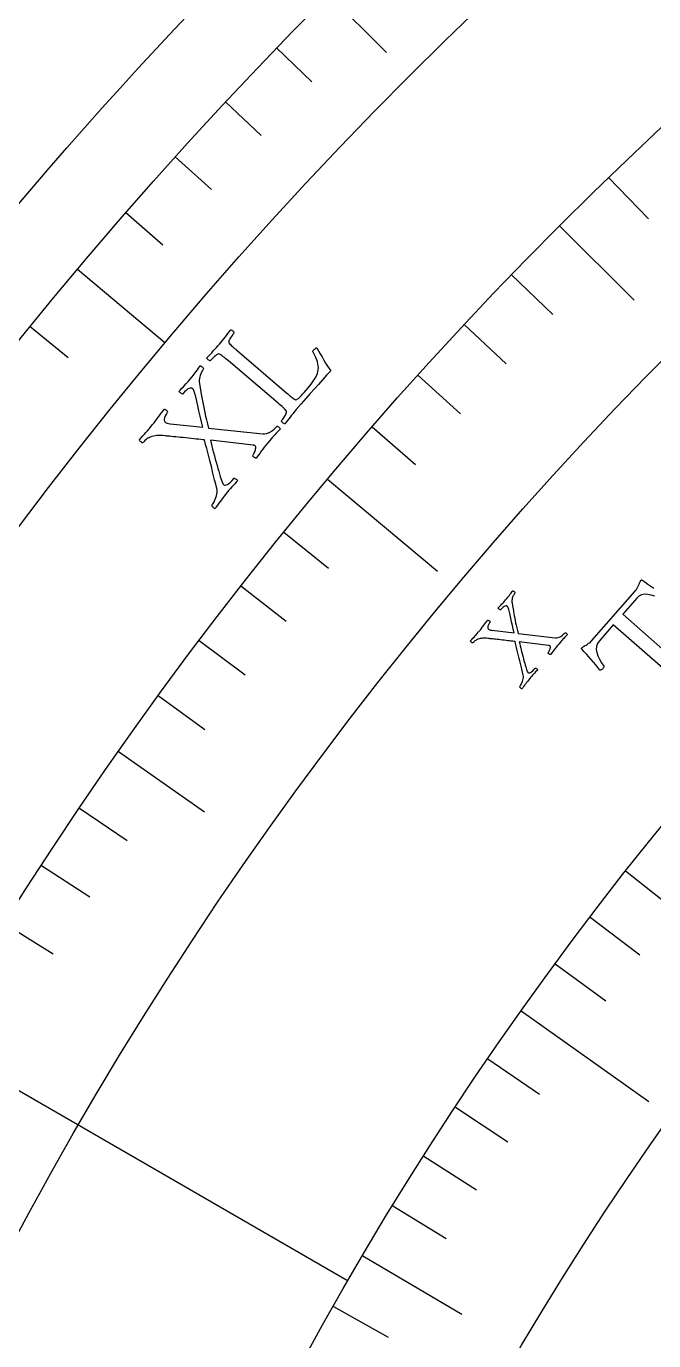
# Model space of a CAD drawing. Header units: millimetres. Extents: x -76 to 76, y -76 to 98.
# Drawn here: x -57.95 to -46.99, y 29.16 to 52.12 of the extents above; entities that cross this region are included whole.
import ezdxf

# ---------------------------------------------------------------- set-up
doc = ezdxf.new("R2010")
doc.units = ezdxf.units.MM
for name, color, linetype in [('CUT_OUTER', 1, 'Continuous'), ('ENGRAVE', 7, 'Continuous'), ('ENGRAVE_FINE', 8, 'Continuous'), ('TEXT', 5, 'Continuous')]:
    doc.layers.add(name, color=color, linetype=linetype)

msp = doc.modelspace()

# ---------------------------------------------------------------- linework, layer by layer
at = {"layer": 'CUT_OUTER'}
msp.add_lwpolyline([(-58.1527, 48.9312), (-57.8514, 49.2871), (-57.5479, 49.6411), (-57.2422, 49.9933), (-56.9344, 50.3436), (-56.6244, 50.692), (-56.3123, 51.0385), (-55.9981, 51.383), (-55.6817, 51.7257), (-55.3633, 52.0664), (-55.0428, 52.4051)], dxfattribs=at)
at = {"layer": 'ENGRAVE'}
for points in [[(-52.6653, 52.6653), (-51.6577, 51.6577)], [(-48.6348, 48.6348), (-47.3343, 47.3343)], [(-57.055, 47.8748), (-55.5267, 46.5925)], [(-52.6885, 44.2109), (-50.7673, 42.5988)], [(-56.3413, 39.4506), (-54.8347, 38.3957)], [(-49.3061, 34.9211), (-47.0734, 33.3398)], [(-59.5652, 34.39), (-52.3253, 30.21)], [(-52.0716, 30.6451), (-50.3424, 29.6275)]]:
    msp.add_lwpolyline(points, dxfattribs=at)
for radius in [74.48, 74.48, 72.485, 68.78, 68.78, 65.854, 60.42, 60.42, 57.228, 51.3, 51.3]:
    msp.add_circle((0, 0), radius, dxfattribs=at)
at = {"layer": 'ENGRAVE_FINE'}
for points in [[(-53.5764, 51.7382), (-52.9614, 51.1442)], [(-54.4712, 50.7952), (-53.8459, 50.2121)], [(-55.3494, 49.8368), (-54.714, 49.2647)], [(-47.7786, 49.4762), (-47.0817, 48.7545)], [(-56.2108, 48.8633), (-55.5655, 48.3023)], [(-49.4762, 47.7786), (-48.7545, 47.0817)], [(-57.8818, 46.8718), (-57.2174, 46.3337)], [(-50.3025, 46.9078), (-49.5688, 46.2237)], [(-51.1135, 46.0228), (-50.368, 45.3515)], [(-51.9089, 45.1237), (-51.1518, 44.4656)], [(-53.4521, 43.2847), (-52.6725, 42.6533)], [(-54.1994, 42.3452), (-53.4088, 41.7276)], [(-54.9302, 41.3928), (-54.129, 40.7891)], [(-55.6442, 40.4279), (-54.8326, 39.8382)], [(-57.0212, 38.4613), (-56.1895, 37.9003)], [(-57.6838, 37.4603), (-56.8424, 36.9139)], [(-47.4807, 37.3652), (-46.6206, 36.6884)], [(-48.1026, 36.5612), (-47.2313, 35.8989)], [(-58.3287, 36.4478), (-57.478, 35.9162)], [(-48.7111, 35.7464), (-47.8288, 35.0989)], [(-49.8874, 34.0855), (-48.9838, 33.4681)], [(-50.4548, 33.2399), (-49.5409, 32.6379)], [(-51.008, 32.3845), (-50.0841, 31.7979)], [(-51.547, 31.5195), (-50.6134, 30.9486)], [(-52.5816, 29.7616), (-51.6292, 29.2225)]]:
    msp.add_lwpolyline(points, dxfattribs=at)
at = {"layer": 'TEXT'}
for points in [[(-53.397, 45.7097), (-53.3947, 45.7077), (-53.3918, 45.7052), (-53.3884, 45.7023), (-53.3845, 45.699), (-53.3744, 45.6903), (-53.3629, 45.6805), (-53.3499, 45.6694), (-53.3355, 45.657), (-53.3206, 45.6445), (-53.3061, 45.6328), (-53.2921, 45.6219), (-53.2785, 45.6118), (-53.2661, 45.6035), (-53.256, 45.5979), (-53.248, 45.5951), (-53.2422, 45.5951), (-53.2262, 45.6004), (-53.2107, 45.6081), (-53.1956, 45.6182), (-53.1809, 45.6307), (-53.1648, 45.6467), (-53.1454, 45.6672), (-53.1228, 45.6924), (-53.0968, 45.7222), (-52.9987, 45.8358), (-52.974, 45.8662), (-52.9496, 45.8994), (-52.9257, 45.9354), (-52.9023, 45.9744), (-52.8815, 46.0138), (-52.8656, 46.0515), (-52.8547, 46.0874), (-52.8487, 46.1215), (-52.8476, 46.1526), (-52.8496, 46.1853), (-52.8547, 46.2196), (-52.8629, 46.2555), (-52.8752, 46.2937), (-52.8923, 46.3345), (-52.9144, 46.3781), (-52.9413, 46.4244), (-52.9438, 46.4325), (-52.9425, 46.4418), (-52.9373, 46.4524), (-52.9284, 46.4641), (-52.9127, 46.4804), (-52.8981, 46.4923), (-52.8848, 46.4997), (-52.8725, 46.5027), (-52.8436, 46.4511), (-52.8139, 46.3978), (-52.7835, 46.3427), (-52.7523, 46.2859), (-52.7211, 46.2312), (-52.6907, 46.1823), (-52.661, 46.1394), (-52.632, 46.1024), (-52.703, 46.0217), (-52.7742, 45.9416), (-52.8456, 45.8622), (-52.9171, 45.7833), (-52.9907, 45.7018), (-53.068, 45.6146), (-53.1491, 45.5217), (-53.234, 45.423), (-53.2631, 45.3884), (-53.2902, 45.3554), (-53.3154, 45.3238), (-53.3386, 45.2937), (-53.3613, 45.2642), (-53.3847, 45.2345), (-53.409, 45.2046), (-53.4341, 45.1746), (-53.4421, 45.1752), (-53.4507, 45.1783), (-53.4599, 45.184), (-53.4696, 45.1921), (-53.4786, 45.2011), (-53.4855, 45.2095), (-53.4902, 45.2172), (-53.4928, 45.2242), (-53.4866, 45.2319), (-53.4786, 45.2426), (-53.4688, 45.2562), (-53.4572, 45.2727), (-53.4452, 45.2908), (-53.4341, 45.309), (-53.424, 45.3274), (-53.4149, 45.3459), (-53.4079, 45.3629), (-53.4041, 45.3766), (-53.4036, 45.3871), (-53.4063, 45.3942), (-53.4167, 45.4093), (-53.4296, 45.4251), (-53.4451, 45.4416), (-53.4632, 45.4587), (-53.4831, 45.4764), (-53.5039, 45.4946), (-53.5255, 45.5134), (-53.5481, 45.5327), (-54.4204, 46.2744), (-54.4431, 46.2936), (-54.4653, 46.3121), (-54.487, 46.33), (-54.5081, 46.3471), (-54.5284, 46.3626), (-54.5475, 46.3756), (-54.5654, 46.3859), (-54.5821, 46.3936), (-54.5904, 46.3957), (-54.601, 46.3936), (-54.6139, 46.3872), (-54.629, 46.3766), (-54.6452, 46.3635), (-54.6613, 46.3496), (-54.6774, 46.335), (-54.6935, 46.3197), (-54.7081, 46.3051), (-54.7202, 46.2929), (-54.7295, 46.283), (-54.7363, 46.2754), (-54.7437, 46.2768), (-54.7521, 46.2801), (-54.7615, 46.2855), (-54.7719, 46.2928), (-54.7816, 46.3011), (-54.7886, 46.3092), (-54.7931, 46.3172), (-54.795, 46.3251), (-54.7669, 46.356), (-54.7389, 46.3865), (-54.711, 46.4167), (-54.6831, 46.4464), (-54.6556, 46.476), (-54.6287, 46.5056), (-54.6024, 46.5353), (-54.5768, 46.5651), (-54.5508, 46.5959), (-54.5256, 46.6266), (-54.5011, 46.6572), (-54.4773, 46.6877), (-54.4535, 46.7185), (-54.4289, 46.7499), (-54.4037, 46.7817), (-54.3778, 46.8141), (-54.3697, 46.8135), (-54.3611, 46.8104), (-54.3519, 46.8047), (-54.3422, 46.7965), (-54.3334, 46.7873), (-54.3266, 46.7788), (-54.322, 46.7711), (-54.3195, 46.764), (-54.3259, 46.7561), (-54.3342, 46.7453), (-54.3444, 46.7315), (-54.3564, 46.7147), (-54.369, 46.6965), (-54.3807, 46.6785), (-54.3916, 46.6607), (-54.4016, 46.6431), (-54.4094, 46.6269), (-54.4138, 46.6131), (-54.4146, 46.6019), (-54.4119, 46.5931), (-54.4031, 46.5807), (-54.3922, 46.5676), (-54.3792, 46.5538), (-54.364, 46.5393), (-54.3473, 46.5242), (-54.3297, 46.5086), (-54.3113, 46.4924), (-54.2919, 46.4757), (-54.2888, 46.4731), (-54.2856, 46.4704), (-54.2825, 46.4677), (-54.2794, 46.465), (-54.2763, 46.4623), (-54.2731, 46.4597), (-54.27, 46.457), (-54.2669, 46.4543)], [(-55.7487, 45.1554), (-55.7179, 45.1938), (-55.6888, 45.2309), (-55.6613, 45.2667), (-55.6356, 45.3012), (-55.6108, 45.3348), (-55.586, 45.368), (-55.5613, 45.4008), (-55.5367, 45.4333), (-55.5298, 45.4308), (-55.5213, 45.4261), (-55.511, 45.4191), (-55.4991, 45.4098), (-55.4884, 45.4001), (-55.4818, 45.392), (-55.4792, 45.3854), (-55.4807, 45.3803), (-55.4873, 45.3715), (-55.4948, 45.3603), (-55.5032, 45.3466), (-55.5125, 45.3305), (-55.5214, 45.3131), (-55.5289, 45.2953), (-55.5348, 45.2771), (-55.5392, 45.2587), (-55.5407, 45.241), (-55.5378, 45.2251), (-55.5305, 45.2111), (-55.5188, 45.1989), (-55.5049, 45.1902), (-55.4864, 45.1833), (-55.4634, 45.1781), (-55.436, 45.1745), (-54.8676, 45.1147), (-54.8909, 45.2119), (-54.9132, 45.3066), (-54.9343, 45.3987), (-54.9544, 45.4883), (-54.9733, 45.5712), (-54.991, 45.6432), (-55.0074, 45.7043), (-55.0225, 45.7546), (-55.0254, 45.7618), (-55.0288, 45.7684), (-55.0328, 45.7744), (-55.0374, 45.7796), (-55.0418, 45.784), (-55.0452, 45.7874), (-55.0476, 45.7898), (-55.0492, 45.7912), (-55.0582, 45.796), (-55.0704, 45.798), (-55.0858, 45.7972), (-55.1044, 45.7936), (-55.1266, 45.7837), (-55.1529, 45.7641), (-55.1834, 45.7347), (-55.2178, 45.6955), (-55.2227, 45.6946), (-55.2297, 45.6967), (-55.239, 45.7018), (-55.2505, 45.7098), (-55.262, 45.719), (-55.2712, 45.7274), (-55.2781, 45.735), (-55.2827, 45.7419), (-55.2556, 45.7706), (-55.23, 45.7976), (-55.2059, 45.8229), (-55.1835, 45.8466), (-55.1615, 45.8702), (-55.1389, 45.8954), (-55.1156, 45.9221), (-55.0918, 45.9503), (-55.0594, 45.9896), (-55.0302, 46.0262), (-55.0041, 46.06), (-54.9813, 46.091), (-54.9609, 46.1193), (-54.9423, 46.1449), (-54.9254, 46.1679), (-54.9103, 46.1883), (-54.9037, 46.1861), (-54.8958, 46.1821), (-54.8867, 46.1764), (-54.8764, 46.1689), (-54.8667, 46.1604), (-54.8596, 46.1516), (-54.855, 46.1424), (-54.853, 46.1328), (-54.8575, 46.1267), (-54.864, 46.117), (-54.8724, 46.1037), (-54.8827, 46.0867), (-54.8936, 46.0669), (-54.9035, 46.0449), (-54.9125, 46.0208), (-54.9206, 45.9946), (-54.9267, 45.9668), (-54.9298, 45.9381), (-54.9298, 45.9085), (-54.9268, 45.878), (-54.9129, 45.8014), (-54.9, 45.7301), (-54.8881, 45.6639), (-54.8772, 45.603), (-54.8664, 45.5447), (-54.855, 45.4867), (-54.843, 45.4288), (-54.8304, 45.3712), (-54.8166, 45.3111), (-54.8014, 45.2457), (-54.7846, 45.1752), (-54.7663, 45.0994), (-53.8208, 45.0005), (-53.7864, 45), (-53.7518, 45.006), (-53.7171, 45.0185), (-53.6823, 45.0376), (-53.6491, 45.0603), (-53.6194, 45.0837), (-53.5931, 45.1077), (-53.5703, 45.1325), (-53.5629, 45.1308), (-53.5545, 45.1267), (-53.545, 45.1201), (-53.5344, 45.1111), (-53.5245, 45.1018), (-53.5171, 45.0943), (-53.5122, 45.0887), (-53.5097, 45.085), (-53.5363, 45.0575), (-53.561, 45.032), (-53.5839, 45.0085), (-53.6048, 44.9869), (-53.6255, 44.9649), (-53.6479, 44.9403), (-53.6718, 44.913), (-53.6972, 44.8829), (-53.7317, 44.8412), (-53.7635, 44.802), (-53.7925, 44.7651), (-53.8188, 44.7306), (-53.8449, 44.6958), (-53.8731, 44.6582), (-53.9034, 44.6178), (-53.9358, 44.5744), (-53.9441, 44.5751), (-53.9537, 44.5786), (-53.9645, 44.5849), (-53.9766, 44.594), (-53.9873, 44.6037), (-53.9939, 44.6118), (-53.9965, 44.6184), (-53.9951, 44.6234), (-53.9894, 44.631), (-53.983, 44.6412), (-53.9757, 44.6541), (-53.9675, 44.6696), (-53.9596, 44.6866), (-53.9529, 44.704), (-53.9474, 44.7217), (-53.9432, 44.7399), (-53.9412, 44.7569), (-53.9426, 44.7713), (-53.9471, 44.7831), (-53.955, 44.7922), (-53.9575, 44.794), (-53.9607, 44.7956), (-53.9646, 44.7972), (-53.9692, 44.7987), (-53.9741, 44.8), (-53.9787, 44.8008), (-53.983, 44.8011), (-53.987, 44.801), (-54.7344, 44.8874), (-54.7224, 44.8375), (-54.7093, 44.7853), (-54.6953, 44.7308), (-54.6802, 44.674), (-54.6647, 44.6164), (-54.6492, 44.5595), (-54.6337, 44.5034), (-54.6182, 44.448), (-54.6031, 44.3948), (-54.5886, 44.3453), (-54.5746, 44.2993), (-54.5612, 44.257), (-54.5491, 44.2196), (-54.5388, 44.1886), (-54.5305, 44.1641), (-54.524, 44.1459), (-54.5226, 44.1427), (-54.5208, 44.1389), (-54.5188, 44.1343), (-54.5164, 44.1291), (-54.5135, 44.1237), (-54.5099, 44.1186), (-54.5056, 44.1138), (-54.5006, 44.1093), (-54.4894, 44.104), (-54.4749, 44.1034), (-54.4572, 44.1078), (-54.4362, 44.1169), (-54.412, 44.1324), (-54.3846, 44.1559), (-54.3541, 44.1873), (-54.3204, 44.2268), (-54.3129, 44.2254), (-54.3041, 44.2218), (-54.2939, 44.2161), (-54.2824, 44.2081), (-54.2718, 44.1998), (-54.264, 44.1927), (-54.2592, 44.1869), (-54.2573, 44.1824), (-54.2827, 44.1554), (-54.3082, 44.1281), (-54.3337, 44.1003), (-54.3593, 44.0721), (-54.3847, 44.0438), (-54.4093, 44.0153), (-54.4334, 43.9868), (-54.4568, 43.9582), (-54.488, 43.9192), (-54.5163, 43.8827), (-54.5419, 43.8488), (-54.5648, 43.8176), (-54.5863, 43.7873), (-54.6082, 43.7563), (-54.6303, 43.7247), (-54.6527, 43.6924), (-54.6601, 43.6957), (-54.6683, 43.701), (-54.6772, 43.7084), (-54.6868, 43.7179), (-54.6957, 43.7276), (-54.7024, 43.7352), (-54.707, 43.741), (-54.7093, 43.7447), (-54.7046, 43.7515), (-54.6974, 43.7635), (-54.6875, 43.7806), (-54.6751, 43.8029), (-54.6618, 43.8288), (-54.6495, 43.8567), (-54.6381, 43.8868), (-54.6277, 43.9189), (-54.6199, 43.9515), (-54.6163, 43.9829), (-54.617, 44.0132), (-54.6219, 44.0422), (-54.6411, 44.1212), (-54.6596, 44.1966), (-54.6774, 44.2685), (-54.6945, 44.3368), (-54.7113, 44.4033), (-54.7283, 44.4699), (-54.7455, 44.5364), (-54.7629, 44.603), (-54.7807, 44.6711), (-54.7988, 44.742), (-54.8175, 44.8159), (-54.8366, 44.8927), (-54.8672, 44.8966), (-54.9014, 44.9007), (-54.9394, 44.9048), (-54.981, 44.9091), (-55.025, 44.9135), (-55.0698, 44.9181), (-55.1155, 44.923), (-55.1621, 44.9281), (-55.2084, 44.9332), (-55.2533, 44.938), (-55.2966, 44.9423), (-55.3384, 44.9464), (-55.3777, 44.9501), (-55.4132, 44.9534), (-55.445, 44.9564), (-55.4731, 44.959), (-55.4961, 44.9612), (-55.5125, 44.9628), (-55.5224, 44.9637), (-55.5256, 44.964), (-55.5658, 44.9682), (-55.6026, 44.9703), (-55.6362, 44.9705), (-55.6666, 44.9687), (-55.6955, 44.9649), (-55.7248, 44.9589), (-55.7546, 44.9507), (-55.7847, 44.9404), (-55.8044, 44.9322), (-55.8237, 44.9221), (-55.8425, 44.91), (-55.8609, 44.896), (-55.8778, 44.8817), (-55.8921, 44.8687), (-55.9038, 44.857), (-55.913, 44.8465), (-55.9177, 44.844), (-55.9247, 44.8452), (-55.934, 44.85), (-55.9457, 44.8584), (-55.957, 44.8684), (-55.9654, 44.8778), (-55.9707, 44.8865), (-55.973, 44.8947), (-55.9415, 44.9315), (-55.9122, 44.9654), (-55.885, 44.9964), (-55.8599, 45.0243), (-55.835, 45.0523), (-55.8082, 45.0835), (-55.7794, 45.1179), (-55.7487, 45.1554)], [(-50.0341, 41.5591), (-50.0127, 41.5851), (-49.9925, 41.6103), (-49.9734, 41.6345), (-49.9555, 41.6579), (-49.9382, 41.6807), (-49.921, 41.7033), (-49.9039, 41.7256), (-49.8868, 41.7476), (-49.8821, 41.7458), (-49.8762, 41.7425), (-49.8693, 41.7376), (-49.8611, 41.7311), (-49.8539, 41.7244), (-49.8493, 41.7188), (-49.8476, 41.7142), (-49.8487, 41.7107), (-49.8533, 41.7048), (-49.8585, 41.6971), (-49.8644, 41.6878), (-49.8708, 41.6769), (-49.8771, 41.665), (-49.8823, 41.6529), (-49.8865, 41.6405), (-49.8896, 41.6279), (-49.8908, 41.6157), (-49.8889, 41.6048), (-49.884, 41.5951), (-49.876, 41.5867), (-49.8665, 41.5806), (-49.8539, 41.5757), (-49.8382, 41.5719), (-49.8193, 41.5692), (-49.4294, 41.5233), (-49.4448, 41.5902), (-49.4595, 41.6554), (-49.4735, 41.7188), (-49.4868, 41.7805), (-49.4993, 41.8375), (-49.511, 41.887), (-49.5219, 41.9291), (-49.5321, 41.9637), (-49.534, 41.9687), (-49.5364, 41.9732), (-49.5391, 41.9773), (-49.5422, 41.981), (-49.5451, 41.984), (-49.5475, 41.9864), (-49.5491, 41.988), (-49.5502, 41.989), (-49.5563, 41.9923), (-49.5647, 41.9938), (-49.5753, 41.9933), (-49.5881, 41.991), (-49.6034, 41.9844), (-49.6216, 41.9712), (-49.6426, 41.9512), (-49.6664, 41.9246), (-49.6698, 41.9241), (-49.6746, 41.9256), (-49.6809, 41.9291), (-49.6888, 41.9347), (-49.6966, 41.9411), (-49.7029, 41.947), (-49.7076, 41.9523), (-49.7107, 41.957), (-49.6919, 41.9764), (-49.6742, 41.9948), (-49.6576, 42.0119), (-49.6421, 42.028), (-49.6269, 42.044), (-49.6112, 42.0611), (-49.5952, 42.0792), (-49.5787, 42.0984), (-49.5563, 42.1252), (-49.536, 42.15), (-49.518, 42.173), (-49.5022, 42.1941), (-49.4881, 42.2134), (-49.4752, 42.2308), (-49.4636, 42.2465), (-49.4531, 42.2604), (-49.4486, 42.2588), (-49.4432, 42.256), (-49.437, 42.252), (-49.4299, 42.2468), (-49.4233, 42.2409), (-49.4185, 42.2348), (-49.4153, 42.2285), (-49.414, 42.2219), (-49.4171, 42.2177), (-49.4216, 42.2111), (-49.4275, 42.202), (-49.4346, 42.1905), (-49.4421, 42.1769), (-49.449, 42.1619), (-49.4553, 42.1455), (-49.461, 42.1276), (-49.4653, 42.1086), (-49.4675, 42.0889), (-49.4677, 42.0686), (-49.4658, 42.0476), (-49.4566, 41.995), (-49.4481, 41.9459), (-49.4403, 41.9005), (-49.4331, 41.8586), (-49.426, 41.8185), (-49.4185, 41.7786), (-49.4106, 41.7388), (-49.4022, 41.6991), (-49.3932, 41.6577), (-49.3831, 41.6128), (-49.372, 41.5642), (-49.36, 41.512), (-48.7106, 41.4378), (-48.6869, 41.4373), (-48.6631, 41.4412), (-48.6392, 41.4497), (-48.6151, 41.4626), (-48.5921, 41.4781), (-48.5716, 41.494), (-48.5533, 41.5104), (-48.5375, 41.5273), (-48.5324, 41.5262), (-48.5267, 41.5233), (-48.5202, 41.5188), (-48.5129, 41.5125), (-48.5062, 41.506), (-48.5011, 41.5009), (-48.4978, 41.497), (-48.4961, 41.4944), (-48.5146, 41.4756), (-48.5317, 41.4582), (-48.5476, 41.4421), (-48.5621, 41.4273), (-48.5765, 41.4123), (-48.592, 41.3955), (-48.6087, 41.3768), (-48.6264, 41.3563), (-48.6504, 41.3278), (-48.6725, 41.3009), (-48.6927, 41.2757), (-48.7111, 41.2521), (-48.7292, 41.2283), (-48.7489, 41.2026), (-48.77, 41.1749), (-48.7927, 41.1453), (-48.7984, 41.1458), (-48.8049, 41.1483), (-48.8123, 41.1527), (-48.8206, 41.159), (-48.8279, 41.1658), (-48.8324, 41.1714), (-48.8341, 41.1759), (-48.8331, 41.1794), (-48.8291, 41.1846), (-48.8246, 41.1916), (-48.8195, 41.2004), (-48.8138, 41.211), (-48.8082, 41.2227), (-48.8034, 41.2346), (-48.7996, 41.2468), (-48.7965, 41.2592), (-48.7951, 41.2709), (-48.7959, 41.2808), (-48.799, 41.2889), (-48.8043, 41.2953), (-48.806, 41.2965), (-48.8082, 41.2977), (-48.8109, 41.2988), (-48.8141, 41.2999), (-48.8174, 41.3008), (-48.8205, 41.3014), (-48.8235, 41.3016), (-48.8262, 41.3016), (-49.3395, 41.3661), (-49.3316, 41.3318), (-49.323, 41.2958), (-49.3137, 41.2582), (-49.3038, 41.2191), (-49.2936, 41.1793), (-49.2834, 41.1401), (-49.2732, 41.1014), (-49.263, 41.0632), (-49.253, 41.0265), (-49.2434, 40.9923), (-49.2342, 40.9606), (-49.2254, 40.9314), (-49.2174, 40.9056), (-49.2106, 40.8842), (-49.2051, 40.8672), (-49.2008, 40.8547), (-49.1998, 40.8525), (-49.1986, 40.8498), (-49.1973, 40.8467), (-49.1957, 40.8431), (-49.1937, 40.8393), (-49.1913, 40.8358), (-49.1884, 40.8325), (-49.185, 40.8293), (-49.1773, 40.8256), (-49.1674, 40.8251), (-49.1551, 40.8279), (-49.1406, 40.834), (-49.1238, 40.8445), (-49.1048, 40.8605), (-49.0835, 40.8819), (-49.06, 40.9087), (-49.0549, 40.9077), (-49.0488, 40.9052), (-49.0419, 40.9012), (-49.0341, 40.8956), (-49.0268, 40.8898), (-49.0215, 40.8849), (-49.0183, 40.8809), (-49.017, 40.8778), (-49.0347, 40.8594), (-49.0525, 40.8407), (-49.0703, 40.8218), (-49.0882, 40.8026), (-49.1058, 40.7833), (-49.1231, 40.7639), (-49.1399, 40.7445), (-49.1563, 40.725), (-49.1781, 40.6984), (-49.1979, 40.6735), (-49.2159, 40.6504), (-49.2319, 40.6291), (-49.247, 40.6084), (-49.2623, 40.5873), (-49.2779, 40.5658), (-49.2936, 40.5438), (-49.2987, 40.5461), (-49.3043, 40.5498), (-49.3103, 40.555), (-49.3168, 40.5616), (-49.3228, 40.5683), (-49.3274, 40.5737), (-49.3305, 40.5776), (-49.3321, 40.5803), (-49.3288, 40.5849), (-49.3236, 40.5931), (-49.3167, 40.6048), (-49.3079, 40.62), (-49.2985, 40.6377), (-49.2898, 40.6568), (-49.2817, 40.6774), (-49.2742, 40.6994), (-49.2685, 40.7218), (-49.2658, 40.7433), (-49.2659, 40.7641), (-49.269, 40.7842), (-49.2815, 40.8386), (-49.2935, 40.8907), (-49.3051, 40.9402), (-49.3163, 40.9874), (-49.3273, 41.0333), (-49.3385, 41.0791), (-49.3498, 41.125), (-49.3612, 41.1709), (-49.3729, 41.2178), (-49.3848, 41.2667), (-49.3971, 41.3176), (-49.4097, 41.3706), (-49.4306, 41.3735), (-49.4542, 41.3766), (-49.4802, 41.3797), (-49.5088, 41.383), (-49.5389, 41.3864), (-49.5697, 41.39), (-49.601, 41.3937), (-49.633, 41.3977), (-49.6648, 41.4016), (-49.6955, 41.4052), (-49.7253, 41.4086), (-49.754, 41.4118), (-49.7809, 41.4146), (-49.8052, 41.4173), (-49.8271, 41.4196), (-49.8464, 41.4217), (-49.8621, 41.4234), (-49.8734, 41.4246), (-49.8801, 41.4254), (-49.8824, 41.4256), (-49.9099, 41.4288), (-49.9352, 41.4307), (-49.9583, 41.4312), (-49.9791, 41.4302), (-49.999, 41.4279), (-50.0192, 41.424), (-50.0396, 41.4187), (-50.0604, 41.412), (-50.074, 41.4066), (-50.0873, 41.3998), (-50.1003, 41.3917), (-50.1131, 41.3823), (-50.1248, 41.3727), (-50.1347, 41.3639), (-50.1428, 41.356), (-50.1492, 41.349), (-50.1524, 41.3473), (-50.1572, 41.3481), (-50.1636, 41.3515), (-50.1715, 41.3575), (-50.1792, 41.3644), (-50.1849, 41.3709), (-50.1884, 41.377), (-50.19, 41.3826), (-50.1681, 41.4075), (-50.1477, 41.4305), (-50.1288, 41.4514), (-50.1114, 41.4703), (-50.0941, 41.4893), (-50.0754, 41.5104), (-50.0554, 41.5336), (-50.0341, 41.5591)]]:
    msp.add_lwpolyline(points, close=True, dxfattribs=at)
for points in [[(-46.6045, 40.7067), (-47.6988, 41.6624), (-47.9446, 41.3793), (-47.9741, 41.3355), (-47.9909, 41.2876), (-47.9947, 41.2356), (-47.9858, 41.1794), (-47.9666, 41.1208), (-47.9397, 41.0617), (-47.9052, 41.0019), (-47.863, 40.9415), (-47.862, 40.9328), (-47.8644, 40.9231), (-47.87, 40.9124), (-47.8789, 40.9005), (-47.8847, 40.8925), (-47.8911, 40.8862), (-47.898, 40.8815), (-47.9054, 40.8784), (-47.9126, 40.8764), (-47.919, 40.8749), (-47.9244, 40.8738), (-47.929, 40.8733), (-47.9652, 40.9193), (-48.0028, 40.9654), (-48.0416, 41.0117), (-48.0818, 41.0582), (-48.1231, 41.105), (-48.1655, 41.1522), (-48.209, 41.1999), (-48.2535, 41.248), (-48.2502, 41.2554), (-48.2453, 41.2626), (-48.2391, 41.2695), (-48.2314, 41.2761), (-48.2232, 41.2822), (-48.2156, 41.2872), (-48.2086, 41.2913), (-48.2023, 41.2944), (-48.1881, 41.3018), (-48.172, 41.3112), (-48.154, 41.3226), (-48.1339, 41.336), (-48.1141, 41.3503), (-48.0966, 41.3643), (-48.0814, 41.3782), (-48.0686, 41.3918), (-47.318, 42.2479), (-47.3059, 42.2628), (-47.2934, 42.2809), (-47.2805, 42.3021), (-47.2672, 42.3265), (-47.2549, 42.3509), (-47.2447, 42.3724), (-47.2368, 42.3908), (-47.2311, 42.4062), (-47.2275, 42.4178), (-47.2241, 42.427), (-47.2209, 42.4339), (-47.2178, 42.4384), (-47.2144, 42.4416), (-47.2103, 42.4446), (-47.2053, 42.4474), (-47.1995, 42.45), (-47.146, 42.4122), (-47.0928, 42.3756), (-47.0402, 42.3401), (-46.9879, 42.3057)], [(-46.9723, 42.1649), (-47.0341, 42.1842), (-47.0945, 42.1958), (-47.1514, 42.1973), (-47.2025, 42.1867), (-47.2478, 42.1638), (-47.2874, 42.1288), (-47.532, 41.8526), (-46.4416, 40.8925)]]:
    msp.add_lwpolyline(points, dxfattribs=at)

doc.saveas('drawing.dxf')
